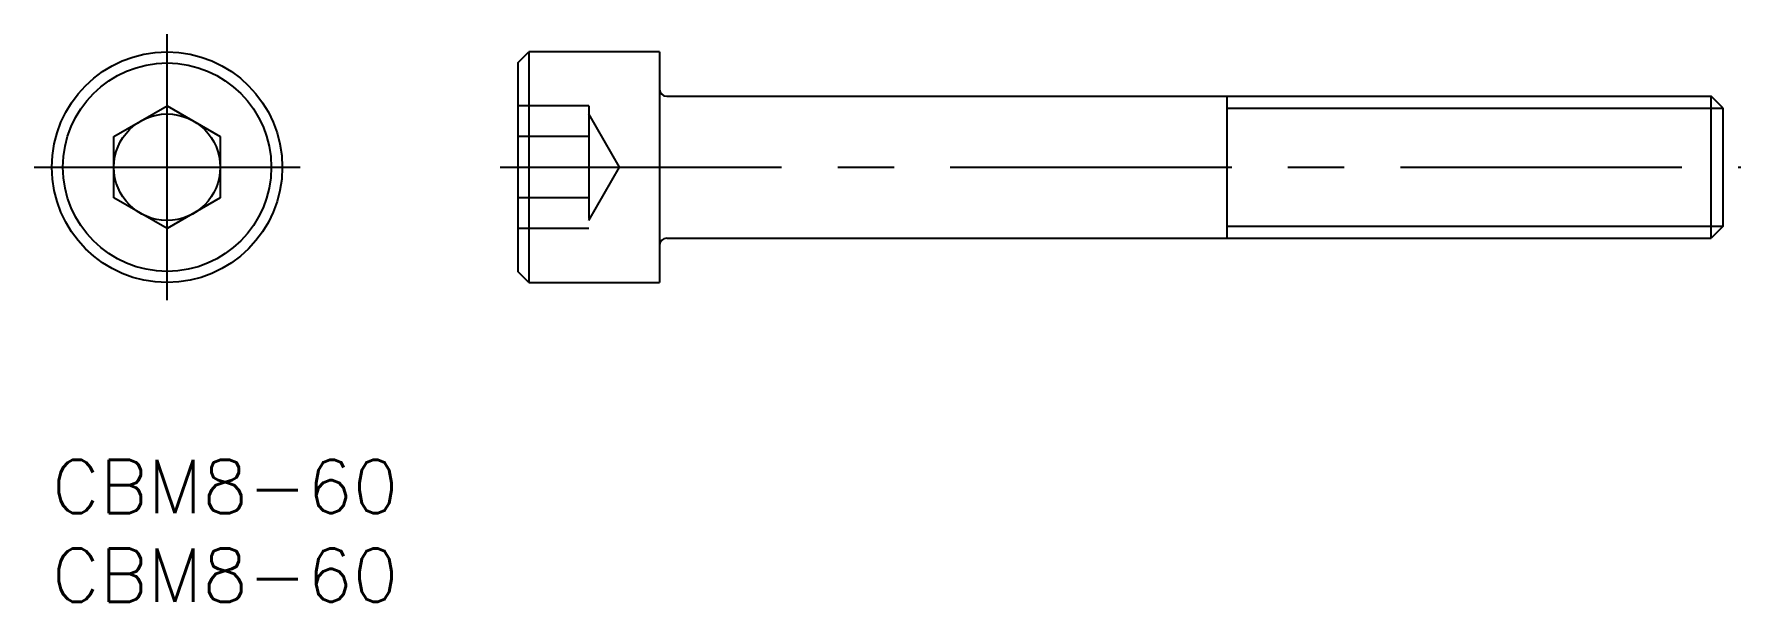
# Model space of a CAD drawing. Extents: x -1 to 95.3, y -8 to 24.
import ezdxf

# ---------------------------------------------------------------- set-up
doc = ezdxf.new("R2010")
doc.units = 0
doc.header["$LTSCALE"] = 0.5
doc.linetypes.add('CENTER', pattern=[50.8, 31.75, -6.35, 6.35, -6.35])
doc.linetypes.add('DASHED', pattern=[19.05, 12.7, -6.35])
for name, color, linetype in [('MSM_CENTER', 1, 'CENTER'), ('MSM_CONTINUOUS', 7, 'CONTINUOUS'), ('MSM_DASHED', 4, 'DASHED'), ('MSM_NARROW', 5, 'CONTINUOUS'), ('MSM_PART_NUMBER', 7, 'CONTINUOUS')]:
    doc.layers.add(name, color=color, linetype=linetype)
doc.styles.get("Standard").update_dxf_attribs({"font": 'txt.shx', "height": 1, "bigfont": 'bigfont.shx'})

# ---------------------------------------------------------------- blocks, each defined once
blk = doc.blocks.new('*U9')
at = {"layer": 'MSM_PART_NUMBER'}
blk.add_text('CBM8-60', height=3, dxfattribs=at).set_placement((0, -3))
blk = doc.blocks.new('*U10')
at = {"layer": 'MSM_PART_NUMBER'}
blk.add_text('CBM8-60', height=3, dxfattribs=at).set_placement((0, -8))

msp = doc.modelspace()

# ---------------------------------------------------------------- linework, layer by layer
at = {"layer": 'MSM_CENTER'}
for p, q in [((6.5, 9), (6.5, 24)), ((-1, 16.5), (14, 16.5)), ((25.289, 16.5), (95.289, 16.5))]:
    msp.add_line(p, q, dxfattribs=at)
at = {"layer": 'MSM_CONTINUOUS'}
for p, q in [((26.289, 22.375), (26.914, 23)), ((26.289, 22.375), (26.289, 10.625)), ((34.289, 23), (26.914, 23)), ((26.914, 23), (26.914, 10)), ((34.289, 23), (34.289, 10)), ((34.689, 20.5), (93.613, 20.5)), ((66.289, 20.5), (66.289, 12.5)), ((93.613, 12.5), (93.613, 20.5)), ((94.289, 19.823), (93.613, 20.5)), ((3.5, 18.232), (6.5, 19.964)), ((6.5, 19.964), (9.5, 18.232)), ((94.289, 13.177), (94.289, 19.823)), ((3.5, 14.768), (3.5, 18.232)), ((9.5, 18.232), (9.5, 14.768)), ((6.5, 13.036), (3.5, 14.768)), ((9.5, 14.768), (6.5, 13.036)), ((94.289, 13.177), (93.613, 12.5)), ((34.689, 12.5), (93.613, 12.5)), ((26.914, 10), (26.289, 10.625)), ((26.914, 10), (34.289, 10))]:
    msp.add_line(p, q, dxfattribs=at)
for radius in [6.5, 5.875, 3]:
    msp.add_circle((6.5, 16.5), radius, dxfattribs=at)
for centre, start, end in [((34.689, 20.9), 180, 270), ((34.689, 12.1), 90, 180)]:
    msp.add_arc(centre, 0.4, start, end, dxfattribs=at)
at = {"layer": 'MSM_DASHED'}
for p, q in [((30.289, 19.964), (26.289, 19.964)), ((30.289, 19.964), (30.289, 13.036)), ((32.021, 16.5), (30.289, 19.5)), ((30.289, 18.232), (26.289, 18.232)), ((30.289, 13.5), (32.021, 16.5)), ((30.289, 14.768), (26.289, 14.768)), ((30.289, 13.036), (26.289, 13.036))]:
    msp.add_line(p, q, dxfattribs=at)
at = {"layer": 'MSM_NARROW'}
for p, q in [((66.289, 19.823), (94.289, 19.823)), ((66.289, 13.177), (94.289, 13.177))]:
    msp.add_line(p, q, dxfattribs=at)

# ---------------------------------------------------------------- block references
at = {"layer": 'MSM_CONTINUOUS'}
for name in ['*U9', '*U10']:
    msp.add_blockref(name, (0, 0), dxfattribs=at)

doc.saveas('drawing.dxf')
